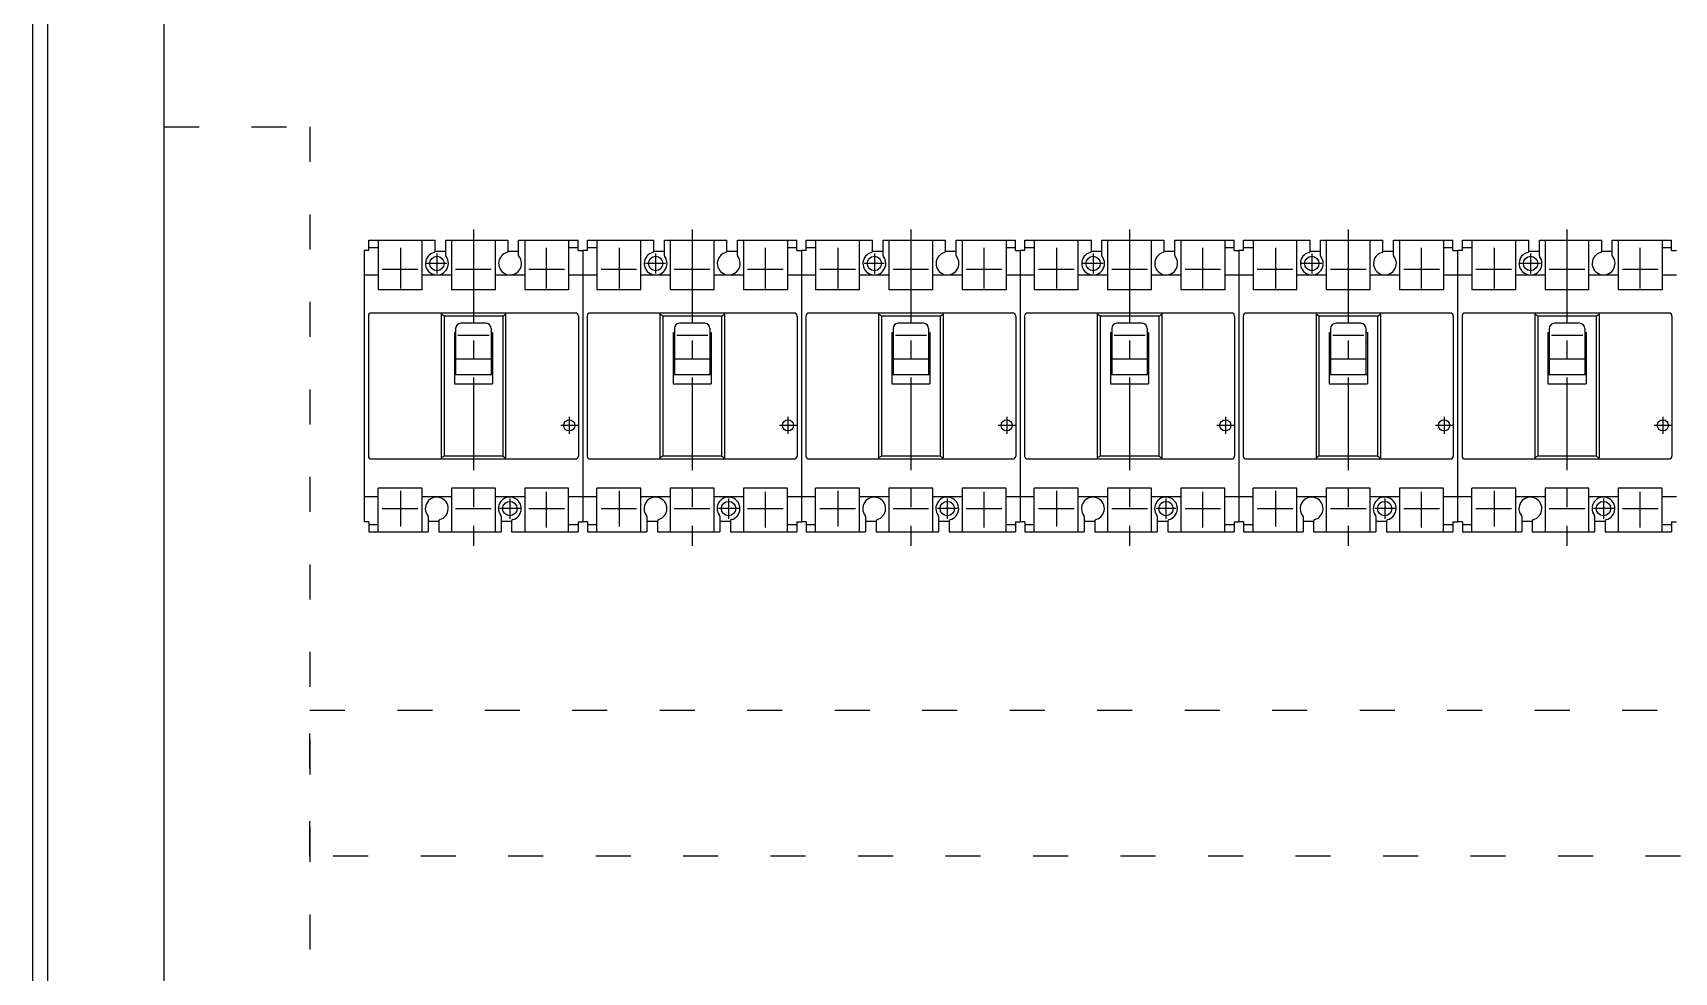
# Model space of a CAD drawing. Header units: millimetres. Extents: x 14879 to 38758, y -20740 to 1136.
# Drawn here: x 34917 to 35480, y -652 to -330 of the extents above; entities that cross this region are included whole.
import ezdxf

# ---------------------------------------------------------------- set-up
doc = ezdxf.new("R2010")
doc.units = ezdxf.units.MM
doc.linetypes.add('ACAD_ISO03W100', pattern=[30, 12, -18])
doc.linetypes.add('CENTER', pattern=[50.8, 31.75, -6.35, 6.35, -6.35])
doc.layers.add('F01_OUT', color=6, linetype='Continuous')
doc.layers.add('F03_CNT', color=1, linetype='CENTER')

msp = doc.modelspace()

# ---------------------------------------------------------------- linework, layer by layer
for p, q in [((34917.11, -1711.79), (34917.11, 288.21)), ((34922.11, 283.21), (34922.11, -1706.79)), ((34962.11, -1666.79), (34962.11, 243.21))]:
    msp.add_line(p, q)
at = {"color": 1, "linetype": 'ACAD_ISO03W100'}
for points in [[(34962.11, -361.79), (35012.11, -361.79), (35012.11, -1487.35), (34962.11, -1487.35)], [(35012.11, -611.79), (35012.11, -561.79), (35722.12, -561.79), (35722.12, -611.79)]]:
    msp.add_lwpolyline(points, close=True, dxfattribs=at)
at = {"layer": 'F01_OUT'}
for p, q in [((35030.68, -404.13), (35030.68, -497.13)), ((35032.31, -404.13), (35030.68, -404.13)), ((35032.31, -404.13), (35032.31, -400.63)), ((35032.31, -400.63), (35055.08, -400.63)), ((35032.31, -403.13), (35035.52, -403.13)), ((35035.52, -400.63), (35035.52, -417.66)), ((35050.6, -417.66), (35050.6, -400.63)), ((35055.08, -404.35), (35055.08, -400.63)), ((35055.08, -404.35), (35058.7, -404.35)), ((35058.7, -400.63), (35080.08, -400.63)), ((35058.7, -405.95), (35058.7, -400.63)), ((35060.65, -400.63), (35060.65, -417.66)), ((35075.72, -417.66), (35075.72, -400.63)), ((35080.08, -404.35), (35080.08, -400.63)), ((35080.08, -404.35), (35083.7, -404.35)), ((35083.7, -400.63), (35104.06, -400.63)), ((35083.7, -405.86), (35083.7, -400.63)), ((35085.77, -400.63), (35085.77, -417.66)), ((35100.85, -400.63), (35100.85, -417.66)), ((35100.85, -403.13), (35104.06, -403.13)), ((35104.06, -404.13), (35104.06, -400.63)), ((35104.06, -404.13), (35105.68, -404.13)), ((35105.68, -404.13), (35105.68, -497.13)), ((35105.68, -404.13), (35105.68, -497.13)), ((35107.31, -404.13), (35105.68, -404.13)), ((35107.31, -404.13), (35107.31, -400.63)), ((35107.31, -400.63), (35130.08, -400.63)), ((35107.31, -403.13), (35110.52, -403.13)), ((35110.52, -400.63), (35110.52, -417.66)), ((35125.6, -417.66), (35125.6, -400.63)), ((35130.08, -404.35), (35130.08, -400.63)), ((35130.08, -404.35), (35133.7, -404.35)), ((35133.7, -400.63), (35155.08, -400.63)), ((35133.7, -405.95), (35133.7, -400.63)), ((35135.65, -400.63), (35135.65, -417.66)), ((35150.72, -417.66), (35150.72, -400.63)), ((35155.08, -404.35), (35155.08, -400.63)), ((35155.08, -404.35), (35158.7, -404.35)), ((35158.7, -400.63), (35179.06, -400.63)), ((35158.7, -405.86), (35158.7, -400.63)), ((35160.77, -400.63), (35160.77, -417.66)), ((35175.85, -400.63), (35175.85, -417.66)), ((35175.85, -403.13), (35179.06, -403.13)), ((35179.06, -404.13), (35179.06, -400.63)), ((35179.06, -404.13), (35180.68, -404.13)), ((35180.68, -404.13), (35180.68, -497.13)), ((35180.68, -404.13), (35180.68, -497.13)), ((35182.31, -404.13), (35180.68, -404.13)), ((35182.31, -404.13), (35182.31, -400.63)), ((35182.31, -400.63), (35205.08, -400.63)), ((35182.31, -403.13), (35185.52, -403.13)), ((35185.52, -400.63), (35185.52, -417.66)), ((35200.6, -417.66), (35200.6, -400.63)), ((35205.08, -404.35), (35205.08, -400.63)), ((35205.08, -404.35), (35208.7, -404.35)), ((35208.7, -400.63), (35230.08, -400.63)), ((35208.7, -405.95), (35208.7, -400.63)), ((35210.65, -400.63), (35210.65, -417.66)), ((35225.72, -417.66), (35225.72, -400.63)), ((35230.08, -404.35), (35230.08, -400.63)), ((35230.08, -404.35), (35233.7, -404.35)), ((35233.7, -400.63), (35254.06, -400.63)), ((35233.7, -405.86), (35233.7, -400.63)), ((35235.77, -400.63), (35235.77, -417.66)), ((35250.85, -400.63), (35250.85, -417.66)), ((35250.85, -403.13), (35254.06, -403.13)), ((35254.06, -404.13), (35254.06, -400.63)), ((35254.06, -404.13), (35255.68, -404.13)), ((35255.68, -404.13), (35255.68, -497.13)), ((35255.68, -404.13), (35255.68, -497.13)), ((35257.31, -404.13), (35255.68, -404.13)), ((35257.31, -404.13), (35257.31, -400.63)), ((35257.31, -400.63), (35280.08, -400.63)), ((35257.31, -403.13), (35260.52, -403.13)), ((35260.52, -400.63), (35260.52, -417.66)), ((35275.6, -417.66), (35275.6, -400.63)), ((35280.08, -404.35), (35280.08, -400.63)), ((35280.08, -404.35), (35283.7, -404.35)), ((35283.7, -400.63), (35305.08, -400.63)), ((35283.7, -405.95), (35283.7, -400.63)), ((35285.65, -400.63), (35285.65, -417.66)), ((35300.72, -417.66), (35300.72, -400.63)), ((35305.08, -404.35), (35305.08, -400.63)), ((35305.08, -404.35), (35308.7, -404.35)), ((35308.7, -400.63), (35329.06, -400.63)), ((35308.7, -405.86), (35308.7, -400.63)), ((35310.77, -400.63), (35310.77, -417.66)), ((35325.85, -400.63), (35325.85, -417.66)), ((35325.85, -403.13), (35329.06, -403.13)), ((35329.06, -404.13), (35329.06, -400.63)), ((35329.06, -404.13), (35330.68, -404.13)), ((35330.68, -404.13), (35330.68, -497.13)), ((35330.68, -404.13), (35330.68, -497.13)), ((35332.31, -404.13), (35330.68, -404.13)), ((35332.31, -404.13), (35332.31, -400.63)), ((35332.31, -400.63), (35355.08, -400.63)), ((35332.31, -403.13), (35335.52, -403.13)), ((35335.52, -400.63), (35335.52, -417.66)), ((35350.6, -417.66), (35350.6, -400.63)), ((35355.08, -404.35), (35355.08, -400.63)), ((35355.08, -404.35), (35358.7, -404.35)), ((35358.7, -400.63), (35380.08, -400.63)), ((35358.7, -405.95), (35358.7, -400.63)), ((35360.65, -400.63), (35360.65, -417.66)), ((35375.72, -417.66), (35375.72, -400.63)), ((35380.08, -404.35), (35380.08, -400.63)), ((35380.08, -404.35), (35383.7, -404.35)), ((35383.7, -400.63), (35404.06, -400.63)), ((35383.7, -405.86), (35383.7, -400.63)), ((35385.77, -400.63), (35385.77, -417.66)), ((35400.85, -400.63), (35400.85, -417.66)), ((35400.85, -403.13), (35404.06, -403.13)), ((35404.06, -404.13), (35404.06, -400.63)), ((35404.06, -404.13), (35405.68, -404.13)), ((35405.68, -404.13), (35405.68, -497.13)), ((35405.68, -404.13), (35405.68, -497.13)), ((35405.68, -404.13), (35405.68, -497.13)), ((35407.31, -404.13), (35405.68, -404.13)), ((35407.31, -404.13), (35407.31, -400.63)), ((35407.31, -400.63), (35430.08, -400.63)), ((35407.31, -403.13), (35410.52, -403.13)), ((35410.52, -400.63), (35410.52, -417.66)), ((35425.6, -417.66), (35425.6, -400.63)), ((35430.08, -404.35), (35430.08, -400.63)), ((35430.08, -404.35), (35433.7, -404.35)), ((35433.7, -400.63), (35455.08, -400.63)), ((35433.7, -405.95), (35433.7, -400.63)), ((35435.65, -400.63), (35435.65, -417.66)), ((35450.72, -417.66), (35450.72, -400.63)), ((35455.08, -404.35), (35455.08, -400.63)), ((35455.08, -404.35), (35458.7, -404.35)), ((35458.7, -400.63), (35479.06, -400.63)), ((35458.7, -405.86), (35458.7, -400.63)), ((35460.77, -400.63), (35460.77, -417.66)), ((35475.85, -400.63), (35475.85, -417.66)), ((35475.85, -403.13), (35479.06, -403.13)), ((35479.06, -404.13), (35479.06, -400.63)), ((35479.06, -404.13), (35480.68, -404.13)), ((35035.52, -412.63), (35030.68, -412.63)), ((35060.65, -412.63), (35050.6, -412.63)), ((35085.77, -412.63), (35075.72, -412.63)), ((35105.68, -412.63), (35100.85, -412.63)), ((35110.52, -412.63), (35105.68, -412.63)), ((35135.65, -412.63), (35125.6, -412.63)), ((35160.77, -412.63), (35150.72, -412.63)), ((35180.68, -412.63), (35175.85, -412.63)), ((35185.52, -412.63), (35180.68, -412.63)), ((35210.65, -412.63), (35200.6, -412.63)), ((35235.77, -412.63), (35225.72, -412.63)), ((35255.68, -412.63), (35250.85, -412.63)), ((35260.52, -412.63), (35255.68, -412.63)), ((35285.65, -412.63), (35275.6, -412.63)), ((35310.77, -412.63), (35300.72, -412.63)), ((35330.68, -412.63), (35325.85, -412.63)), ((35335.52, -412.63), (35330.68, -412.63)), ((35360.65, -412.63), (35350.6, -412.63)), ((35385.77, -412.63), (35375.72, -412.63)), ((35405.68, -412.63), (35400.85, -412.63)), ((35410.52, -412.63), (35405.68, -412.63)), ((35435.65, -412.63), (35425.6, -412.63)), ((35460.77, -412.63), (35450.72, -412.63)), ((35480.68, -412.63), (35475.85, -412.63)), ((35050.6, -417.66), (35035.52, -417.66)), ((35075.72, -417.66), (35060.65, -417.66)), ((35100.85, -417.66), (35085.77, -417.66)), ((35125.6, -417.66), (35110.52, -417.66)), ((35150.72, -417.66), (35135.65, -417.66)), ((35175.85, -417.66), (35160.77, -417.66)), ((35200.6, -417.66), (35185.52, -417.66)), ((35225.72, -417.66), (35210.65, -417.66)), ((35250.85, -417.66), (35235.77, -417.66)), ((35275.6, -417.66), (35260.52, -417.66)), ((35300.72, -417.66), (35285.65, -417.66)), ((35325.85, -417.66), (35310.77, -417.66)), ((35350.6, -417.66), (35335.52, -417.66)), ((35375.72, -417.66), (35360.65, -417.66)), ((35400.85, -417.66), (35385.77, -417.66)), ((35425.6, -417.66), (35410.52, -417.66)), ((35450.72, -417.66), (35435.65, -417.66)), ((35475.85, -417.66), (35460.77, -417.66)), ((35032.18, -426.63), (35032.18, -474.63)), ((35103.18, -425.63), (35033.18, -425.63)), ((35057.13, -425.98), (35057.13, -475.27)), ((35058.13, -426.63), (35057.13, -426.05)), ((35058.13, -426.63), (35058.13, -474.62)), ((35078.23, -426.63), (35058.13, -426.63)), ((35078.23, -426.63), (35079.24, -426.05)), ((35078.23, -426.63), (35078.23, -474.62)), ((35079.24, -425.98), (35079.24, -475.27)), ((35104.18, -426.63), (35104.18, -474.63)), ((35107.18, -426.63), (35107.18, -474.63)), ((35178.18, -425.63), (35108.18, -425.63)), ((35132.13, -425.98), (35132.13, -475.27)), ((35133.13, -426.63), (35132.13, -426.05)), ((35133.13, -426.63), (35133.13, -474.62)), ((35153.23, -426.63), (35133.13, -426.63)), ((35153.23, -426.63), (35154.24, -426.05)), ((35153.23, -426.63), (35153.23, -474.62)), ((35154.24, -425.98), (35154.24, -475.27)), ((35179.18, -426.63), (35179.18, -474.63)), ((35182.18, -426.63), (35182.18, -474.63)), ((35253.18, -425.63), (35183.18, -425.63)), ((35207.13, -425.98), (35207.13, -475.27)), ((35208.13, -426.63), (35207.13, -426.05)), ((35208.13, -426.63), (35208.13, -474.62)), ((35228.23, -426.63), (35208.13, -426.63)), ((35228.23, -426.63), (35229.24, -426.05)), ((35228.23, -426.63), (35228.23, -474.62)), ((35229.24, -425.98), (35229.24, -475.27)), ((35254.18, -426.63), (35254.18, -474.63)), ((35257.18, -426.63), (35257.18, -474.63)), ((35328.18, -425.63), (35258.18, -425.63)), ((35282.13, -425.98), (35282.13, -475.27)), ((35283.13, -426.63), (35282.13, -426.05)), ((35283.13, -426.63), (35283.13, -474.62)), ((35303.23, -426.63), (35283.13, -426.63)), ((35303.23, -426.63), (35304.24, -426.05)), ((35303.23, -426.63), (35303.23, -474.62)), ((35304.24, -425.98), (35304.24, -475.27)), ((35329.18, -426.63), (35329.18, -474.63)), ((35332.18, -426.63), (35332.18, -474.63)), ((35403.18, -425.63), (35333.18, -425.63)), ((35357.13, -425.98), (35357.13, -475.27)), ((35358.13, -426.63), (35357.13, -426.05)), ((35358.13, -426.63), (35358.13, -474.62)), ((35378.23, -426.63), (35358.13, -426.63)), ((35378.23, -426.63), (35379.24, -426.05)), ((35378.23, -426.63), (35378.23, -474.62)), ((35379.24, -425.98), (35379.24, -475.27)), ((35404.18, -426.63), (35404.18, -474.63)), ((35407.18, -426.63), (35407.18, -474.63)), ((35478.18, -425.63), (35408.18, -425.63)), ((35432.13, -425.98), (35432.13, -475.27)), ((35433.13, -426.63), (35432.13, -426.05)), ((35433.13, -426.63), (35433.13, -474.62)), ((35453.23, -426.63), (35433.13, -426.63)), ((35453.23, -426.63), (35454.24, -426.05)), ((35453.23, -426.63), (35453.23, -474.62)), ((35454.24, -425.98), (35454.24, -475.27)), ((35479.18, -426.63), (35479.18, -474.63)), ((35061.65, -432.29), (35061.65, -449.87)), ((35061.65, -432.29), (35062.1, -432.29)), ((35062.1, -430.89), (35062.1, -446.71)), ((35073.56, -433.26), (35062.89, -433.26)), ((35072.51, -429.13), (35063.86, -429.13)), ((35074.26, -430.89), (35074.26, -446.71)), ((35074.26, -432.29), (35074.72, -432.29)), ((35074.72, -432.29), (35074.72, -449.87)), ((35136.65, -432.29), (35136.65, -449.87)), ((35136.65, -432.29), (35137.1, -432.29)), ((35137.1, -430.89), (35137.1, -446.71)), ((35148.56, -433.26), (35137.89, -433.26)), ((35147.51, -429.13), (35138.86, -429.13)), ((35149.26, -430.89), (35149.26, -446.71)), ((35149.26, -432.29), (35149.72, -432.29)), ((35149.72, -432.29), (35149.72, -449.87)), ((35211.65, -432.29), (35211.65, -449.87)), ((35211.65, -432.29), (35212.1, -432.29)), ((35212.1, -430.89), (35212.1, -446.71)), ((35223.56, -433.26), (35212.89, -433.26)), ((35222.51, -429.13), (35213.86, -429.13)), ((35224.26, -430.89), (35224.26, -446.71)), ((35224.26, -432.29), (35224.72, -432.29)), ((35224.72, -432.29), (35224.72, -449.87)), ((35286.65, -432.29), (35286.65, -449.87)), ((35286.65, -432.29), (35287.1, -432.29)), ((35287.1, -430.89), (35287.1, -446.71)), ((35298.56, -433.26), (35287.89, -433.26)), ((35297.51, -429.13), (35288.86, -429.13)), ((35299.26, -430.89), (35299.26, -446.71)), ((35299.26, -432.29), (35299.72, -432.29)), ((35299.72, -432.29), (35299.72, -449.87)), ((35361.65, -432.29), (35361.65, -449.87)), ((35361.65, -432.29), (35362.1, -432.29)), ((35362.1, -430.89), (35362.1, -446.71)), ((35373.56, -433.26), (35362.89, -433.26)), ((35372.51, -429.13), (35363.86, -429.13)), ((35374.26, -430.89), (35374.26, -446.71)), ((35374.26, -432.29), (35374.72, -432.29)), ((35374.72, -432.29), (35374.72, -449.87)), ((35436.65, -432.29), (35436.65, -449.87)), ((35436.65, -432.29), (35437.1, -432.29)), ((35437.1, -430.89), (35437.1, -446.71)), ((35448.56, -433.26), (35437.89, -433.26)), ((35447.51, -429.13), (35438.86, -429.13)), ((35449.26, -430.89), (35449.26, -446.71)), ((35449.26, -432.29), (35449.72, -432.29)), ((35449.72, -432.29), (35449.72, -449.87)), ((35061.65, -435.45), (35062.1, -435.45)), ((35074.26, -435.45), (35074.72, -435.45)), ((35136.65, -435.45), (35137.1, -435.45)), ((35149.26, -435.45), (35149.72, -435.45)), ((35211.65, -435.45), (35212.1, -435.45)), ((35224.26, -435.45), (35224.72, -435.45)), ((35286.65, -435.45), (35287.1, -435.45)), ((35299.26, -435.45), (35299.72, -435.45)), ((35361.65, -435.45), (35362.1, -435.45)), ((35374.26, -435.45), (35374.72, -435.45)), ((35436.65, -435.45), (35437.1, -435.45)), ((35449.26, -435.45), (35449.72, -435.45)), ((35062.1, -441.3), (35074.26, -441.3)), ((35137.1, -441.3), (35149.26, -441.3)), ((35212.1, -441.3), (35224.26, -441.3)), ((35287.1, -441.3), (35299.26, -441.3)), ((35362.1, -441.3), (35374.26, -441.3)), ((35437.1, -441.3), (35449.26, -441.3)), ((35061.65, -446.71), (35074.72, -446.71)), ((35061.65, -449.87), (35074.72, -449.87)), ((35136.65, -446.71), (35149.72, -446.71)), ((35136.65, -449.87), (35149.72, -449.87)), ((35211.65, -446.71), (35224.72, -446.71)), ((35211.65, -449.87), (35224.72, -449.87)), ((35286.65, -446.71), (35299.72, -446.71)), ((35286.65, -449.87), (35299.72, -449.87)), ((35361.65, -446.71), (35374.72, -446.71)), ((35361.65, -449.87), (35374.72, -449.87)), ((35436.65, -446.71), (35449.72, -446.71)), ((35436.65, -449.87), (35449.72, -449.87)), ((35033.18, -475.63), (35103.18, -475.63)), ((35058.13, -474.62), (35057.13, -475.2)), ((35078.23, -474.62), (35058.13, -474.62)), ((35078.23, -474.62), (35079.24, -475.2)), ((35108.18, -475.63), (35178.18, -475.63)), ((35133.13, -474.62), (35132.13, -475.2)), ((35153.23, -474.62), (35133.13, -474.62)), ((35153.23, -474.62), (35154.24, -475.2)), ((35183.18, -475.63), (35253.18, -475.63)), ((35208.13, -474.62), (35207.13, -475.2)), ((35228.23, -474.62), (35208.13, -474.62)), ((35228.23, -474.62), (35229.24, -475.2)), ((35258.18, -475.63), (35328.18, -475.63)), ((35283.13, -474.62), (35282.13, -475.2)), ((35303.23, -474.62), (35283.13, -474.62)), ((35303.23, -474.62), (35304.24, -475.2)), ((35333.18, -475.63), (35403.18, -475.63)), ((35358.13, -474.62), (35357.13, -475.2)), ((35378.23, -474.62), (35358.13, -474.62)), ((35378.23, -474.62), (35379.24, -475.2)), ((35408.18, -475.63), (35478.18, -475.63)), ((35433.13, -474.62), (35432.13, -475.2)), ((35453.23, -474.62), (35433.13, -474.62)), ((35453.23, -474.62), (35454.24, -475.2)), ((35035.52, -488.63), (35030.68, -488.63)), ((35035.52, -500.63), (35035.52, -485.63)), ((35050.6, -485.63), (35035.52, -485.63)), ((35050.6, -500.63), (35050.6, -485.63)), ((35060.65, -488.63), (35050.6, -488.63)), ((35060.65, -485.63), (35060.65, -500.63)), ((35075.72, -485.63), (35060.65, -485.63)), ((35075.72, -500.63), (35075.72, -485.63)), ((35085.77, -488.63), (35075.72, -488.63)), ((35085.77, -485.63), (35085.77, -500.63)), ((35100.85, -485.63), (35085.77, -485.63)), ((35100.85, -500.63), (35100.85, -485.63)), ((35105.68, -488.63), (35100.85, -488.63)), ((35110.52, -488.63), (35105.68, -488.63)), ((35110.52, -500.63), (35110.52, -485.63)), ((35125.6, -485.63), (35110.52, -485.63)), ((35125.6, -500.63), (35125.6, -485.63)), ((35135.65, -488.63), (35125.6, -488.63)), ((35135.65, -485.63), (35135.65, -500.63)), ((35150.72, -485.63), (35135.65, -485.63)), ((35150.72, -500.63), (35150.72, -485.63)), ((35160.77, -488.63), (35150.72, -488.63)), ((35160.77, -485.63), (35160.77, -500.63)), ((35175.85, -485.63), (35160.77, -485.63)), ((35175.85, -500.63), (35175.85, -485.63)), ((35180.68, -488.63), (35175.85, -488.63)), ((35185.52, -488.63), (35180.68, -488.63)), ((35185.52, -500.63), (35185.52, -485.63)), ((35200.6, -485.63), (35185.52, -485.63)), ((35200.6, -500.63), (35200.6, -485.63)), ((35210.65, -488.63), (35200.6, -488.63)), ((35210.65, -485.63), (35210.65, -500.63)), ((35225.72, -485.63), (35210.65, -485.63)), ((35225.72, -500.63), (35225.72, -485.63)), ((35235.77, -488.63), (35225.72, -488.63)), ((35235.77, -485.63), (35235.77, -500.63)), ((35250.85, -485.63), (35235.77, -485.63)), ((35250.85, -500.63), (35250.85, -485.63)), ((35255.68, -488.63), (35250.85, -488.63)), ((35260.52, -488.63), (35255.68, -488.63)), ((35260.52, -500.63), (35260.52, -485.63)), ((35275.6, -485.63), (35260.52, -485.63)), ((35275.6, -500.63), (35275.6, -485.63)), ((35285.65, -488.63), (35275.6, -488.63)), ((35285.65, -485.63), (35285.65, -500.63)), ((35300.72, -485.63), (35285.65, -485.63)), ((35300.72, -500.63), (35300.72, -485.63)), ((35310.77, -488.63), (35300.72, -488.63)), ((35310.77, -485.63), (35310.77, -500.63)), ((35325.85, -485.63), (35310.77, -485.63)), ((35325.85, -500.63), (35325.85, -485.63)), ((35330.68, -488.63), (35325.85, -488.63)), ((35335.52, -488.63), (35330.68, -488.63)), ((35335.52, -500.63), (35335.52, -485.63)), ((35350.6, -485.63), (35335.52, -485.63)), ((35350.6, -500.63), (35350.6, -485.63)), ((35360.65, -488.63), (35350.6, -488.63)), ((35360.65, -485.63), (35360.65, -500.63)), ((35375.72, -485.63), (35360.65, -485.63)), ((35375.72, -500.63), (35375.72, -485.63)), ((35385.77, -488.63), (35375.72, -488.63)), ((35385.77, -485.63), (35385.77, -500.63)), ((35400.85, -485.63), (35385.77, -485.63)), ((35400.85, -500.63), (35400.85, -485.63)), ((35405.68, -488.63), (35400.85, -488.63)), ((35410.52, -488.63), (35405.68, -488.63)), ((35410.52, -500.63), (35410.52, -485.63)), ((35425.6, -485.63), (35410.52, -485.63)), ((35425.6, -500.63), (35425.6, -485.63)), ((35435.65, -488.63), (35425.6, -488.63)), ((35435.65, -485.63), (35435.65, -500.63)), ((35450.72, -485.63), (35435.65, -485.63)), ((35450.72, -500.63), (35450.72, -485.63)), ((35460.77, -488.63), (35450.72, -488.63)), ((35460.77, -485.63), (35460.77, -500.63)), ((35475.85, -485.63), (35460.77, -485.63)), ((35475.85, -500.63), (35475.85, -485.63)), ((35480.68, -488.63), (35475.85, -488.63)), ((35076.83, -492.63), (35076.83, -492.65)), ((35151.83, -492.63), (35151.83, -492.65)), ((35226.83, -492.63), (35226.83, -492.65)), ((35301.83, -492.63), (35301.83, -492.65)), ((35376.83, -492.63), (35376.83, -492.65)), ((35451.83, -492.63), (35451.83, -492.65)), ((35032.31, -497.13), (35030.68, -497.13)), ((35032.31, -497.13), (35032.31, -500.63)), ((35032.31, -498.13), (35035.52, -498.13)), ((35032.31, -500.63), (35052.67, -500.63)), ((35052.67, -495.4), (35052.67, -500.63)), ((35052.67, -496.91), (35056.29, -496.91)), ((35056.29, -496.9), (35056.29, -500.63)), ((35056.29, -500.63), (35077.67, -500.63)), ((35077.67, -495.31), (35077.67, -500.63)), ((35077.67, -496.91), (35081.29, -496.91)), ((35081.29, -496.91), (35081.29, -500.63)), ((35081.29, -500.63), (35104.06, -500.63)), ((35100.85, -498.13), (35104.06, -498.13)), ((35104.06, -497.13), (35104.06, -500.63)), ((35104.06, -497.13), (35105.68, -497.13)), ((35107.31, -497.13), (35105.68, -497.13)), ((35107.31, -497.13), (35107.31, -500.63)), ((35107.31, -498.13), (35110.52, -498.13)), ((35107.31, -500.63), (35127.67, -500.63)), ((35127.67, -495.4), (35127.67, -500.63)), ((35127.67, -496.91), (35131.29, -496.91)), ((35131.29, -496.9), (35131.29, -500.63)), ((35131.29, -500.63), (35152.67, -500.63)), ((35152.67, -495.31), (35152.67, -500.63)), ((35152.67, -496.91), (35156.29, -496.91)), ((35156.29, -496.91), (35156.29, -500.63)), ((35156.29, -500.63), (35179.06, -500.63)), ((35175.85, -498.13), (35179.06, -498.13)), ((35179.06, -497.13), (35179.06, -500.63)), ((35179.06, -497.13), (35180.68, -497.13)), ((35182.31, -497.13), (35180.68, -497.13)), ((35182.31, -497.13), (35182.31, -500.63)), ((35182.31, -498.13), (35185.52, -498.13)), ((35182.31, -500.63), (35202.67, -500.63)), ((35202.67, -495.4), (35202.67, -500.63)), ((35202.67, -496.91), (35206.29, -496.91)), ((35206.29, -496.9), (35206.29, -500.63)), ((35206.29, -500.63), (35227.67, -500.63)), ((35227.67, -495.31), (35227.67, -500.63)), ((35227.67, -496.91), (35231.29, -496.91)), ((35231.29, -496.91), (35231.29, -500.63)), ((35231.29, -500.63), (35254.06, -500.63)), ((35250.85, -498.13), (35254.06, -498.13)), ((35254.06, -497.13), (35254.06, -500.63)), ((35254.06, -497.13), (35255.68, -497.13)), ((35257.31, -497.13), (35255.68, -497.13)), ((35257.31, -497.13), (35257.31, -500.63)), ((35257.31, -498.13), (35260.52, -498.13)), ((35257.31, -500.63), (35277.67, -500.63)), ((35277.67, -495.4), (35277.67, -500.63)), ((35277.67, -496.91), (35281.29, -496.91)), ((35281.29, -496.9), (35281.29, -500.63)), ((35281.29, -500.63), (35302.67, -500.63)), ((35302.67, -495.31), (35302.67, -500.63)), ((35302.67, -496.91), (35306.29, -496.91)), ((35306.29, -496.91), (35306.29, -500.63)), ((35306.29, -500.63), (35329.06, -500.63)), ((35325.85, -498.13), (35329.06, -498.13)), ((35329.06, -497.13), (35329.06, -500.63)), ((35329.06, -497.13), (35330.68, -497.13)), ((35332.31, -497.13), (35330.68, -497.13)), ((35332.31, -497.13), (35332.31, -500.63)), ((35332.31, -498.13), (35335.52, -498.13)), ((35332.31, -500.63), (35352.67, -500.63)), ((35352.67, -495.4), (35352.67, -500.63)), ((35352.67, -496.91), (35356.29, -496.91)), ((35356.29, -496.9), (35356.29, -500.63)), ((35356.29, -500.63), (35377.67, -500.63)), ((35377.67, -495.31), (35377.67, -500.63)), ((35377.67, -496.91), (35381.29, -496.91)), ((35381.29, -496.91), (35381.29, -500.63)), ((35381.29, -500.63), (35404.06, -500.63)), ((35400.85, -498.13), (35404.06, -498.13)), ((35404.06, -497.13), (35404.06, -500.63)), ((35404.06, -497.13), (35405.68, -497.13)), ((35407.31, -497.13), (35405.68, -497.13)), ((35407.31, -497.13), (35407.31, -500.63)), ((35407.31, -498.13), (35410.52, -498.13)), ((35407.31, -500.63), (35427.67, -500.63)), ((35427.67, -495.4), (35427.67, -500.63)), ((35427.67, -496.91), (35431.29, -496.91)), ((35431.29, -496.9), (35431.29, -500.63)), ((35431.29, -500.63), (35452.67, -500.63)), ((35452.67, -495.31), (35452.67, -500.63)), ((35452.67, -496.91), (35456.29, -496.91)), ((35456.29, -496.91), (35456.29, -500.63)), ((35456.29, -500.63), (35479.06, -500.63)), ((35475.85, -498.13), (35479.06, -498.13)), ((35479.06, -497.13), (35479.06, -500.63)), ((35479.06, -497.13), (35480.68, -497.13))]:
    msp.add_line(p, q, dxfattribs=at)
for centre, radius in [((35055.68, -408.63), 2.46), ((35130.68, -408.63), 2.46), ((35205.68, -408.63), 2.46), ((35280.68, -408.63), 2.46), ((35355.68, -408.63), 2.46), ((35430.68, -408.63), 2.46), ((35101.05, -464.13), 1.91), ((35176.05, -464.13), 1.91), ((35251.05, -464.13), 1.91), ((35326.05, -464.13), 1.91), ((35401.05, -464.13), 1.91), ((35476.05, -464.13), 1.91), ((35080.68, -492.63), 2.46), ((35155.68, -492.63), 2.46), ((35230.68, -492.63), 2.46), ((35305.68, -492.63), 2.46), ((35380.68, -492.63), 2.46), ((35455.68, -492.63), 2.46)]:
    msp.add_circle(centre, radius, dxfattribs=at)
for centre, radius, start, end in [((35055.68, -408.63), 3.92, 104.4532, 37.3141), ((35054.58, -404.35), 0.5, 284.4532, 0), ((35080.75, -408.62), 3.92, 105.2916, 38.631), ((35079.58, -404.35), 0.5, 285.2916, 0), ((35130.68, -408.63), 3.92, 104.4532, 37.3141), ((35129.58, -404.35), 0.5, 284.4532, 0), ((35155.75, -408.62), 3.92, 105.2916, 38.631), ((35154.58, -404.35), 0.5, 285.2916, 0), ((35205.68, -408.63), 3.92, 104.4532, 37.3141), ((35204.58, -404.35), 0.5, 284.4532, 0), ((35230.75, -408.62), 3.92, 105.2916, 38.631), ((35229.58, -404.35), 0.5, 285.2916, 0), ((35280.68, -408.63), 3.92, 104.4532, 37.3141), ((35279.58, -404.35), 0.5, 284.4532, 0), ((35305.75, -408.62), 3.92, 105.2916, 38.631), ((35304.58, -404.35), 0.5, 285.2916, 0), ((35355.68, -408.63), 3.92, 104.4532, 37.3141), ((35354.58, -404.35), 0.5, 284.4532, 0), ((35380.75, -408.62), 3.92, 105.2916, 38.631), ((35379.58, -404.35), 0.5, 285.2916, 0), ((35430.68, -408.63), 3.92, 104.4532, 37.3141), ((35429.58, -404.35), 0.5, 284.4532, 0), ((35455.75, -408.62), 3.92, 105.2916, 38.631), ((35454.58, -404.35), 0.5, 285.2916, 0), ((35059.2, -405.95), 0.5, 180, 217.3141), ((35084.2, -405.86), 0.5, 180, 218.631), ((35134.2, -405.95), 0.5, 180, 217.3141), ((35159.2, -405.86), 0.5, 180, 218.631), ((35209.2, -405.95), 0.5, 180, 217.3141), ((35234.2, -405.86), 0.5, 180, 218.631), ((35284.2, -405.95), 0.5, 180, 217.3141), ((35309.2, -405.86), 0.5, 180, 218.631), ((35359.2, -405.95), 0.5, 180, 217.3141), ((35384.2, -405.86), 0.5, 180, 218.631), ((35434.2, -405.95), 0.5, 180, 217.3141), ((35459.2, -405.86), 0.5, 180, 218.631), ((35033.18, -426.63), 1, 90, 180), ((35057.48, -425.98), 0.355, 90, 180), ((35078.88, -425.98), 0.355, 0, 90), ((35103.18, -426.63), 1, 0, 90), ((35108.18, -426.63), 1, 90, 180), ((35132.48, -425.98), 0.355, 90, 180), ((35153.88, -425.98), 0.355, 0, 90), ((35178.18, -426.63), 1, 0, 90), ((35183.18, -426.63), 1, 90, 180), ((35207.48, -425.98), 0.355, 90, 180), ((35228.88, -425.98), 0.355, 0, 90), ((35253.18, -426.63), 1, 0, 90), ((35258.18, -426.63), 1, 90, 180), ((35282.48, -425.98), 0.355, 90, 180), ((35303.88, -425.98), 0.355, 0, 90), ((35328.18, -426.63), 1, 0, 90), ((35333.18, -426.63), 1, 90, 180), ((35357.48, -425.98), 0.355, 90, 180), ((35378.88, -425.98), 0.355, 0, 90), ((35403.18, -426.63), 1, 0, 90), ((35408.18, -426.63), 1, 90, 180), ((35432.48, -425.98), 0.355, 90, 180), ((35453.88, -425.98), 0.355, 0, 90), ((35478.18, -426.63), 1, 0, 90), ((35063.86, -430.89), 1.76, 90, 180), ((35072.51, -430.89), 1.76, 0, 90), ((35138.86, -430.89), 1.76, 90, 180), ((35147.51, -430.89), 1.76, 0, 90), ((35213.86, -430.89), 1.76, 90, 180), ((35222.51, -430.89), 1.76, 0, 90), ((35288.86, -430.89), 1.76, 90, 180), ((35297.51, -430.89), 1.76, 0, 90), ((35363.86, -430.89), 1.76, 90, 180), ((35372.51, -430.89), 1.76, 0, 90), ((35438.86, -430.89), 1.76, 90, 180), ((35447.51, -430.89), 1.76, 0, 90), ((35033.18, -474.63), 1, 180, 270), ((35057.48, -475.27), 0.355, 180, 270), ((35078.88, -475.27), 0.355, 270, 0), ((35103.18, -474.63), 1, 270, 0), ((35108.18, -474.63), 1, 180, 270), ((35132.48, -475.27), 0.355, 180, 270), ((35153.88, -475.27), 0.355, 270, 0), ((35178.18, -474.63), 1, 270, 0), ((35183.18, -474.63), 1, 180, 270), ((35207.48, -475.27), 0.355, 180, 270), ((35228.88, -475.27), 0.355, 270, 0), ((35253.18, -474.63), 1, 270, 0), ((35258.18, -474.63), 1, 180, 270), ((35282.48, -475.27), 0.355, 180, 270), ((35303.88, -475.27), 0.355, 270, 0), ((35328.18, -474.63), 1, 270, 0), ((35333.18, -474.63), 1, 180, 270), ((35357.48, -475.27), 0.355, 180, 270), ((35378.88, -475.27), 0.355, 270, 0), ((35403.18, -474.63), 1, 270, 0), ((35408.18, -474.63), 1, 180, 270), ((35432.48, -475.27), 0.355, 180, 270), ((35453.88, -475.27), 0.355, 270, 0), ((35478.18, -474.63), 1, 270, 0), ((35055.62, -492.64), 3.92, 285.2899, 218.6284), ((35080.68, -492.63), 3.92, 284.4516, 217.3114), ((35130.62, -492.64), 3.92, 285.2899, 218.6284), ((35155.68, -492.63), 3.92, 284.4516, 217.3114), ((35205.62, -492.64), 3.92, 285.2899, 218.6284), ((35230.68, -492.63), 3.92, 284.4516, 217.3114), ((35280.62, -492.64), 3.92, 285.2899, 218.6284), ((35305.68, -492.63), 3.92, 284.4516, 217.3114), ((35355.62, -492.64), 3.92, 285.2899, 218.6284), ((35380.68, -492.63), 3.92, 284.4516, 217.3114), ((35430.62, -492.64), 3.92, 285.2899, 218.6284), ((35455.68, -492.63), 3.92, 284.4516, 217.3114), ((35052.17, -495.4), 0.5, 0, 38.6284), ((35077.17, -495.31), 0.5, 0, 37.3114), ((35127.17, -495.4), 0.5, 0, 38.6284), ((35152.17, -495.31), 0.5, 0, 37.3114), ((35202.17, -495.4), 0.5, 0, 38.6284), ((35227.17, -495.31), 0.5, 0, 37.3114), ((35277.17, -495.4), 0.5, 0, 38.6284), ((35302.17, -495.31), 0.5, 0, 37.3114), ((35352.17, -495.4), 0.5, 0, 38.6284), ((35377.17, -495.31), 0.5, 0, 37.3114), ((35427.17, -495.4), 0.5, 0, 38.6284), ((35452.17, -495.31), 0.5, 0, 37.3114), ((35056.79, -496.9), 0.5, 105.2899, 180), ((35081.79, -496.91), 0.5, 104.4516, 180), ((35131.79, -496.9), 0.5, 105.2899, 180), ((35156.79, -496.91), 0.5, 104.4516, 180), ((35206.79, -496.9), 0.5, 105.2899, 180), ((35231.79, -496.91), 0.5, 104.4516, 180), ((35281.79, -496.9), 0.5, 105.2899, 180), ((35306.79, -496.91), 0.5, 104.4516, 180), ((35356.79, -496.9), 0.5, 105.2899, 180), ((35381.79, -496.91), 0.5, 104.4516, 180), ((35431.79, -496.9), 0.5, 105.2899, 180), ((35456.79, -496.91), 0.5, 104.4516, 180)]:
    msp.add_arc(centre, radius, start, end, dxfattribs=at)
at = {"layer": 'F03_CNT'}
for p, q in [((35068.18, -396.96), (35068.18, -505.39)), ((35143.18, -396.96), (35143.18, -505.39)), ((35218.18, -396.96), (35218.18, -505.39)), ((35293.18, -396.96), (35293.18, -505.39)), ((35368.18, -396.96), (35368.18, -505.39)), ((35443.18, -396.96), (35443.18, -505.39)), ((35043.18, -403.26), (35043.18, -417.23)), ((35055.68, -405.15), (35055.68, -412.08)), ((35093.18, -403.26), (35093.18, -417.23)), ((35118.18, -403.26), (35118.18, -417.23)), ((35130.68, -405.15), (35130.68, -412.08)), ((35168.18, -403.26), (35168.18, -417.23)), ((35193.18, -403.26), (35193.18, -417.23)), ((35205.68, -405.15), (35205.68, -412.08)), ((35243.18, -403.26), (35243.18, -417.23)), ((35268.18, -403.26), (35268.18, -417.23)), ((35280.68, -405.15), (35280.68, -412.08)), ((35318.18, -403.26), (35318.18, -417.23)), ((35343.18, -403.26), (35343.18, -417.23)), ((35355.68, -405.15), (35355.68, -412.08)), ((35393.18, -403.26), (35393.18, -417.23)), ((35418.18, -403.26), (35418.18, -417.23)), ((35430.68, -405.15), (35430.68, -412.08)), ((35468.18, -403.26), (35468.18, -417.23)), ((35036.95, -410.63), (35049.16, -410.63)), ((35059.09, -408.63), (35052.15, -408.63)), ((35062.08, -410.63), (35074.29, -410.63)), ((35087.2, -410.63), (35099.41, -410.63)), ((35111.95, -410.63), (35124.16, -410.63)), ((35134.09, -408.63), (35127.15, -408.63)), ((35137.08, -410.63), (35149.29, -410.63)), ((35162.2, -410.63), (35174.41, -410.63)), ((35186.95, -410.63), (35199.16, -410.63)), ((35209.09, -408.63), (35202.15, -408.63)), ((35212.08, -410.63), (35224.29, -410.63)), ((35237.2, -410.63), (35249.41, -410.63)), ((35261.95, -410.63), (35274.16, -410.63)), ((35284.09, -408.63), (35277.15, -408.63)), ((35287.08, -410.63), (35299.29, -410.63)), ((35312.2, -410.63), (35324.41, -410.63)), ((35336.95, -410.63), (35349.16, -410.63)), ((35359.09, -408.63), (35352.15, -408.63)), ((35362.08, -410.63), (35374.29, -410.63)), ((35387.2, -410.63), (35399.41, -410.63)), ((35411.95, -410.63), (35424.16, -410.63)), ((35434.09, -408.63), (35427.15, -408.63)), ((35437.08, -410.63), (35449.29, -410.63)), ((35462.2, -410.63), (35474.41, -410.63)), ((35101.05, -461.18), (35101.05, -467.01)), ((35176.05, -461.18), (35176.05, -467.01)), ((35251.05, -461.18), (35251.05, -467.01)), ((35326.05, -461.18), (35326.05, -467.01)), ((35401.05, -461.18), (35401.05, -467.01)), ((35476.05, -461.18), (35476.05, -467.01)), ((35103.96, -464.13), (35098.13, -464.13)), ((35178.96, -464.13), (35173.13, -464.13)), ((35253.96, -464.13), (35248.13, -464.13)), ((35328.96, -464.13), (35323.13, -464.13)), ((35403.96, -464.13), (35398.13, -464.13)), ((35478.96, -464.13), (35473.13, -464.13)), ((35043.18, -486.58), (35043.18, -498.79)), ((35080.68, -489.17), (35080.68, -496.1)), ((35093.18, -486.88), (35093.18, -499.09)), ((35118.18, -486.58), (35118.18, -498.79)), ((35155.68, -489.17), (35155.68, -496.1)), ((35168.18, -486.88), (35168.18, -499.09)), ((35193.18, -486.58), (35193.18, -498.79)), ((35230.68, -489.17), (35230.68, -496.1)), ((35243.18, -486.88), (35243.18, -499.09)), ((35268.18, -486.58), (35268.18, -498.79)), ((35305.68, -489.17), (35305.68, -496.1)), ((35318.18, -486.88), (35318.18, -499.09)), ((35343.18, -486.58), (35343.18, -498.79)), ((35380.68, -489.17), (35380.68, -496.1)), ((35393.18, -486.88), (35393.18, -499.09)), ((35418.18, -486.58), (35418.18, -498.79)), ((35455.68, -489.17), (35455.68, -496.1)), ((35468.18, -486.88), (35468.18, -499.09)), ((35036.95, -492.63), (35049.16, -492.63)), ((35062.08, -492.63), (35074.29, -492.63)), ((35084.21, -492.63), (35077.28, -492.63)), ((35087.2, -492.63), (35099.41, -492.63)), ((35111.95, -492.63), (35124.16, -492.63)), ((35137.08, -492.63), (35149.29, -492.63)), ((35159.21, -492.63), (35152.28, -492.63)), ((35162.2, -492.63), (35174.41, -492.63)), ((35186.95, -492.63), (35199.16, -492.63)), ((35212.08, -492.63), (35224.29, -492.63)), ((35234.21, -492.63), (35227.28, -492.63)), ((35237.2, -492.63), (35249.41, -492.63)), ((35261.95, -492.63), (35274.16, -492.63)), ((35287.08, -492.63), (35299.29, -492.63)), ((35309.21, -492.63), (35302.28, -492.63)), ((35312.2, -492.63), (35324.41, -492.63)), ((35336.95, -492.63), (35349.16, -492.63)), ((35362.08, -492.63), (35374.29, -492.63)), ((35384.21, -492.63), (35377.28, -492.63)), ((35387.2, -492.63), (35399.41, -492.63)), ((35411.95, -492.63), (35424.16, -492.63)), ((35437.08, -492.63), (35449.29, -492.63)), ((35459.21, -492.63), (35452.28, -492.63)), ((35462.2, -492.63), (35474.41, -492.63))]:
    msp.add_line(p, q, dxfattribs=at)

doc.saveas('drawing.dxf')
